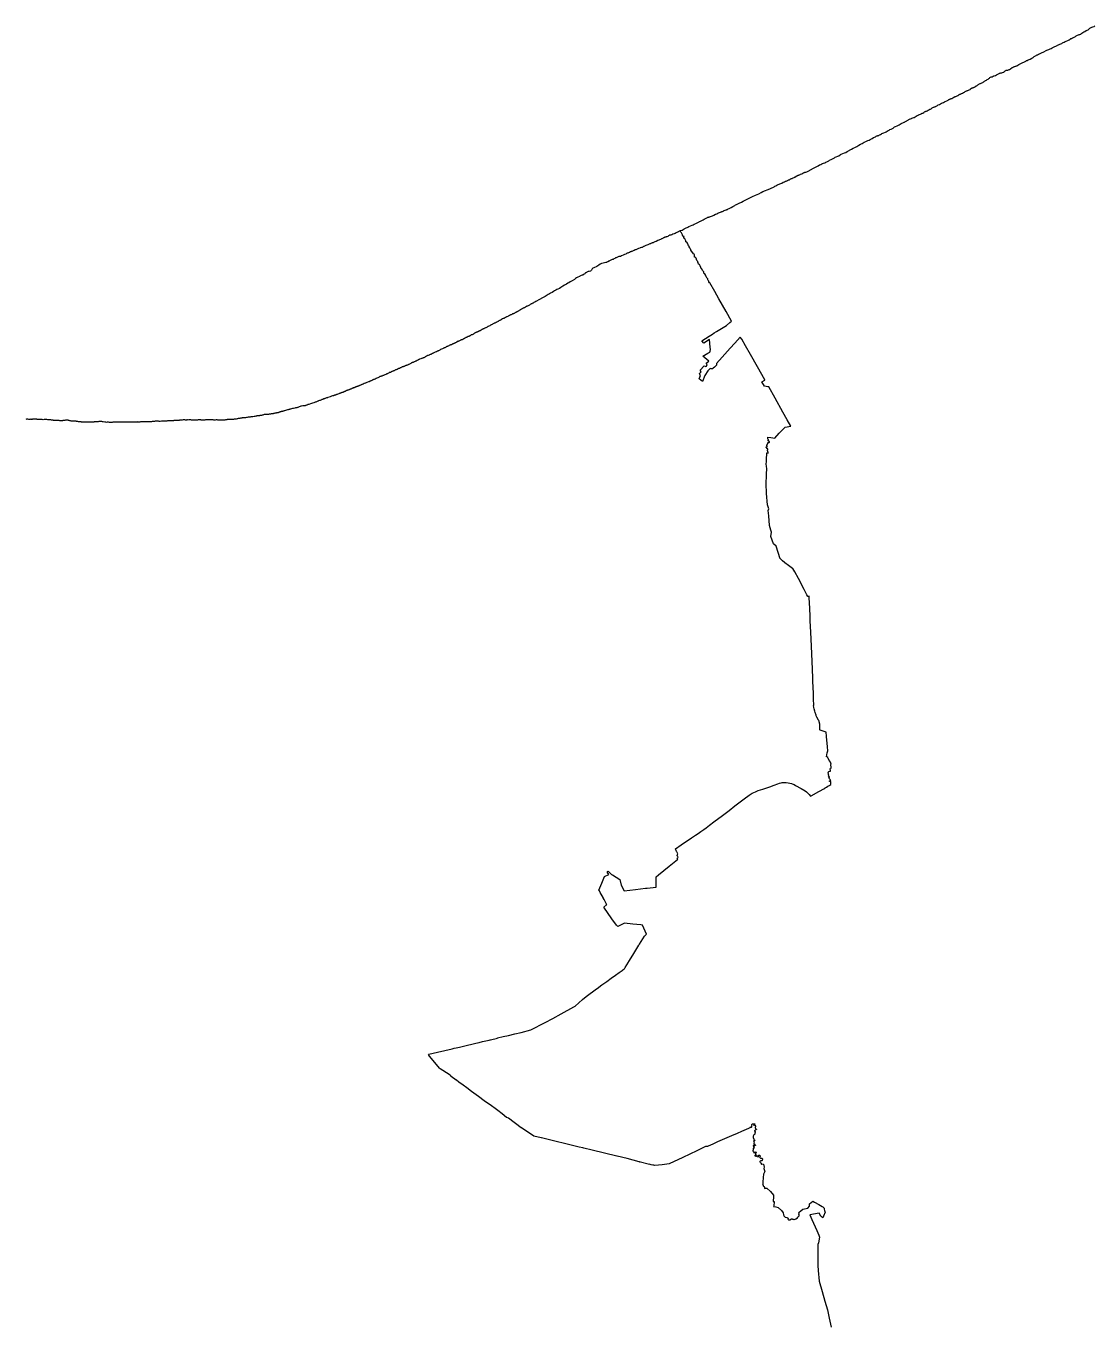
# Model space of a CAD drawing. Extents: x 293476 to 779698, y 145469 to 460400.
# Drawn here: x 371947 to 405265, y 357929 to 398360 of the extents above; entities that cross this region are included whole.
import ezdxf

# ---------------------------------------------------------------- set-up
doc = ezdxf.new("R2010")
doc.units = 0
doc.layers.add('Level 25', color=7, linetype='Continuous')
doc.layers.add('Level 31', color=7, linetype='Continuous')

msp = doc.modelspace()

# ---------------------------------------------------------------- linework, layer by layer
at = {"layer": 'Level 25'}
for points in [[(394550, 388109), (394393, 388382), (394273, 388593), (394221, 388651), (394059, 388468), (393917, 388309), (393833, 388210), (393665, 388030), (393488, 387826), (393484, 387777), (393429, 387718), (393386, 387685), (393358, 387664), (393321, 387661), (393288, 387676), (393217, 387603), (393127, 387451), (393052, 387272), (392948, 387349), (392987, 387455), (392963, 387490), (392958, 387519), (393009, 387566), (392976, 387627), (393106, 387754), (393150, 387741), (393174, 387751), (393192, 387797), (393170, 387841), (393247, 387900), (393181, 387954), (393056, 388057), (393212, 388157), (393284, 388183), (393291, 388217), (393295, 388265), (393290, 388335), (393271, 388583), (393097, 388466), (393030, 388535), (393257, 388681), (393361, 388747), (393414, 388782), (393491, 388833), (393795, 389020), (393904, 389104), (393958, 389147), (393785, 389455), (393562, 389848), (393431, 390077), (393281, 390341), (393269, 390348), (393249, 390380), (393245, 390401), (393226, 390421), (393218, 390442), (393219, 390466), (393209, 390483), (393200, 390483), (393190, 390497), (393175, 390519), (393173, 390523), (393162, 390548), (393158, 390552), (393154, 390576), (393123, 390626), (393109, 390628), (393091, 390652), (393089, 390694), (393053, 390728), (393032, 390778), (393012, 390792), (392995, 390820), (392983, 390874), (392964, 390883), (392961, 390915), (392945, 390916), (392919, 390936), (392928, 390957), (392909, 390985), (392903, 391013), (392871, 391041), (392853, 391117), (392837, 391139), (392820, 391149), (392801, 391143), (392798, 391215), (392788, 391244), (392773, 391246), (392690, 391361), (392691, 391385), (392668, 391405), (392653, 391440), (392632, 391474), (392634, 391490), (392621, 391490), (392616, 391505), (392601, 391529), (392583, 391587), (392558, 391610), (392533, 391625), (392532, 391656), (392495, 391723), (392471, 391742), (392466, 391756), (392477, 391788), (392455, 391793), (392439, 391806), (392427, 391837), (392424, 391842), (392391, 391905), (392379, 391928), (392363, 391948), (392349, 391965)], [(384499, 366278), (384505, 366280), (384512, 366281), (384650, 366313), (384788, 366345), (385018, 366399), (385247, 366453), (385307, 366468), (385368, 366483), (385418, 366493), (385467, 366503), (385595, 366534), (385723, 366565), (385851, 366596), (385978, 366627), (386085, 366653), (386192, 366679), (386296, 366703), (386399, 366727), (386401, 366722), (386432, 366732), (386440, 366735), (386661, 366787), (386660, 366793), (386830, 366833), (387000, 366872), (387004, 366873), (387199, 366918), (387393, 366963), (387700, 367040), (388141, 367276), (388383, 367403), (388640, 367549), (389037, 367761), (389076, 367780), (389310, 367990), (389417, 368085), (389747, 368324), (389763, 368336), (389915, 368446), (390067, 368555), (390202, 368653), (390338, 368751), (390339, 368753), (390340, 368754), (390456, 368837), (390572, 368921), (390573, 368921), (390574, 368922), (390594, 368937), (390614, 368951), (390627, 368970), (390639, 368989), (390641, 368991), (390642, 368993), (390693, 369076), (390743, 369159), (390745, 369161), (390746, 369163), (390749, 369169), (390753, 369175), (390754, 369177), (390756, 369179), (390878, 369379), (391001, 369578), (391033, 369630), (391064, 369681), (391067, 369685), (391069, 369689), (391080, 369705), (391090, 369722), (391138, 369799), (391242, 369966), (391273, 370001), (391299, 370031), (391176, 370313), (391128, 370320), (390878, 370341), (390620, 370368), (390414, 370268), (390368, 370313), (390225, 370512), (389968, 370870), (390062, 370955), (390061, 370958), (390055, 370969), (389983, 371113), (389982, 371115), (389950, 371167), (389949, 371170), (389863, 371326), (389835, 371378), (389831, 371385), (389825, 371392), (389819, 371400), (389906, 371616), (389992, 371832), (390124, 371889), (390072, 371965), (390084, 371977), (390092, 371985), (390105, 371998), (390217, 371892), (390244, 371883), (390469, 371738), (390510, 371556), (390607, 371383), (390956, 371427), (390956, 371423), (391271, 371460), (391302, 371463), (391322, 371466), (391603, 371500), (391603, 371505), (391601, 371713), (391601, 371724), (391601, 371814), (391681, 371877), (392008, 372147), (392224, 372320), (392278, 372369), (392267, 372381), (392258, 372391), (392260, 372392), (392272, 372410), (392278, 372419), (392288, 372428), (392289, 372435), (392286, 372445), (392271, 372460), (392263, 372469), (392261, 372473), (392261, 372481), (392265, 372490), (392270, 372504), (392272, 372510), (392284, 372531), (392281, 372537), (392249, 372595), (392244, 372605), (392205, 372694), (392390, 372817), (392707, 373034), (392830, 373117), (392914, 373174), (392955, 373202), (392997, 373230), (393092, 373296), (393165, 373347), (393272, 373424), (393409, 373529), (393675, 373732), (393881, 373887), (394064, 374028), (394397, 374284), (394463, 374332), (394507, 374364), (394596, 374423), (394647, 374448), (394701, 374472), (394792, 374507), (394928, 374554), (395148, 374629), (395285, 374675), (395402, 374717), (395455, 374734), (395508, 374749), (395538, 374755), (395560, 374758), (395616, 374761), (395661, 374759), (395727, 374753), (395776, 374742), (395828, 374726), (395902, 374695), (395905, 374694), (395953, 374671), (396125, 374571), (396258, 374495), (396298, 374466), (396336, 374431), (396376, 374388), (396415, 374335), (396416, 374334), (396438, 374340), (396683, 374475), (396723, 374497), (396722, 374500), (396815, 374555), (396831, 374567), (396834, 374563), (396867, 374584), (396875, 374589), (396915, 374612), (396964, 374641), (397012, 374671), (397016, 374673), (397021, 374676), (397052, 374699), (397055, 374772), (397055, 374789), (397053, 374789), (397040, 374782), (397034, 374796), (397024, 374790), (397016, 374796), (397014, 374813), (397037, 374816), (397046, 374807), (397055, 374814), (397046, 374833), (397035, 374856), (397014, 374870), (396993, 374893), (397009, 374922), (397008, 374937), (396986, 374946), (396979, 374961), (396987, 374988), (396979, 375003), (396984, 375031), (396967, 375050), (396968, 375072), (396984, 375079), (396976, 375096), (396991, 375106), (397024, 375112), (397040, 375110), (397039, 375149), (397032, 375167), (397036, 375182), (397045, 375211), (397056, 375203), (397062, 375212), (397066, 375229), (397059, 375241), (397067, 375251), (397051, 375305), (397055, 375322), (397067, 375337), (397038, 375393), (397012, 375437), (397004, 375441), (396999, 375448), (397002, 375455), (397002, 375461), (396963, 375534), (396962, 375537), (396933, 375558), (396917, 375556), (396938, 375689), (396955, 375752), (396951, 375872), (396917, 376192), (396917, 376206), (396904, 376330), (396718, 376388), (396709, 376401), (396710, 376415), (396715, 376466), (396713, 376564), (396714, 376577), (396713, 376586), (396713, 376589), (396705, 376604), (396700, 376623), (396679, 376691), (396674, 376702), (396616, 376801), (396597, 376837), (396592, 376856), (396561, 376947), (396552, 376989), (396535, 377054), (396525, 377101), (396515, 377159), (396522, 377161), (396518, 377373), (396515, 377484), (396511, 377546), (396493, 377915), (396492, 378010), (396481, 378293), (396481, 378297), (396449, 379013), (396432, 379446), (396413, 379802), (396408, 379955), (396388, 380390), (396381, 380502), (396377, 380562), (396376, 380568), (396359, 380564), (396341, 380560), (396338, 380566), (396309, 380619), (396222, 380779), (396041, 381120), (395931, 381328), (395868, 381431), (395865, 381440), (395855, 381438), (395736, 381526), (395618, 381615), (395613, 381618), (395550, 381676), (395486, 381734), (395477, 381735), (395353, 382129), (395266, 382203), (395180, 382429), (395199, 382567), (395185, 382627), (395139, 382777), (395124, 383078), (395102, 383244), (395118, 383300), (395076, 383417), (395052, 383776), (395032, 384086), (395041, 384175), (395047, 384249), (395050, 384349), (395047, 384391), (395053, 384548), (395043, 384627), (395036, 384690), (395045, 384768), (395052, 384822), (395057, 385044), (395097, 385035), (395103, 385048), (395096, 385049), (395088, 385067), (395093, 385076), (395096, 385084), (395089, 385088), (395082, 385121), (395078, 385128), (395081, 385132), (395088, 385144), (395087, 385147), (395084, 385150), (395087, 385151), (395092, 385151), (395091, 385156), (395086, 385163), (395078, 385166), (395072, 385167), (395071, 385175), (395065, 385187), (395061, 385192), (395052, 385189), (395046, 385189), (395041, 385192), (395048, 385197), (395053, 385200), (395059, 385198), (395061, 385206), (395060, 385210), (395047, 385213), (395045, 385201), (395042, 385201), (395038, 385207), (395033, 385212), (395031, 385221), (395042, 385233), (395054, 385227), (395058, 385231), (395061, 385235), (395063, 385243), (395064, 385248), (395065, 385255), (395063, 385258), (395059, 385259), (395056, 385262), (395053, 385267), (395053, 385286), (395062, 385295), (395075, 385301), (395081, 385306), (395081, 385309), (395080, 385316), (395081, 385323), (395086, 385328), (395092, 385331), (395093, 385335), (395089, 385345), (395093, 385355), (395103, 385364), (395117, 385366), (395132, 385370), (395138, 385376), (395141, 385384), (395137, 385396), (395124, 385406), (395109, 385412), (395099, 385420), (395098, 385428), (395104, 385434), (395111, 385442), (395109, 385453), (395097, 385462), (395085, 385469), (395082, 385474), (395085, 385485), (395090, 385503), (395089, 385536), (395093, 385536), (395185, 385524), (395309, 385496), (395447, 385656), (395626, 385849), (395808, 385874), (395696, 386072), (395559, 386317), (395313, 386748), (395118, 387104), (395087, 387107), (394982, 387123), (394906, 387255), (394999, 387307), (394998, 387308), (394991, 387321), (394765, 387727), (394550, 388109)], [(394542, 364015), (394536, 364004), (394530, 363993), (394490, 363963), (394264, 363874), (394136, 363809), (393955, 363736), (393958, 363734), (393516, 363552), (393369, 363482), (393223, 363412), (393210, 363410), (393198, 363409), (393141, 363401), (392874, 363272), (392433, 363060), (392016, 362860), (391790, 362836), (391564, 362812), (391534, 362819), (391504, 362826), (391451, 362838), (391398, 362850), (391395, 362848), (391080, 362929), (391081, 362931), (391078, 362932), (390696, 363028), (390387, 363107), (390374, 363105), (389609, 363292), (389353, 363353), (389314, 363361), (389202, 363384), (388025, 363677), (388016, 363680), (387790, 363731), (387401, 363990), (387397, 363993), (387004, 364286), (387001, 364289), (386947, 364312), (386942, 364315), (386803, 364420), (386663, 364526), (386580, 364587), (386466, 364671), (386245, 364834), (386064, 364968), (385919, 365074), (385849, 365126), (385697, 365237), (385589, 365317), (385453, 365417), (385374, 365475), (385370, 365481), (385364, 365478), (385363, 365479), (385212, 365594), (385205, 365601), (385199, 365608), (385144, 365652), (384868, 365827), (384854, 365829), (384842, 365853), (384810, 365900), (384539, 366226), (384499, 366278)], [(394542, 364015), (394561, 364011), (394580, 364011), (394586, 364021), (394585, 364039), (394583, 364053), (394586, 364064), (394585, 364088), (394599, 364101), (394611, 364109), (394627, 364109), (394656, 364113), (394673, 364113), (394678, 364108), (394678, 364105), (394675, 364101), (394662, 364097), (394653, 364095), (394647, 364091), (394645, 364085), (394646, 364078), (394647, 364075), (394651, 364070), (394655, 364068), (394659, 364070), (394663, 364072), (394669, 364080), (394675, 364083), (394682, 364082), (394685, 364079), (394684, 364074), (394690, 364068), (394691, 364063), (394693, 364059), (394698, 364057), (394701, 364054), (394703, 364050), (394703, 364044), (394703, 364031), (394702, 364022), (394695, 364008), (394694, 363992), (394706, 363966), (394730, 363948), (394734, 363941), (394729, 363934), (394712, 363926), (394700, 363915), (394682, 363909), (394669, 363899), (394672, 363881), (394695, 363872), (394697, 363868), (394697, 363844), (394696, 363841), (394678, 363829), (394678, 363790), (394676, 363785), (394652, 363767), (394635, 363730), (394631, 363685), (394652, 363638), (394673, 363613), (394679, 363588), (394677, 363583), (394672, 363582), (394652, 363588), (394648, 363587), (394643, 363575), (394657, 363548), (394653, 363508), (394648, 363490), (394650, 363486), (394671, 363484), (394675, 363481), (394674, 363462), (394675, 363459), (394679, 363459), (394687, 363461), (394695, 363464), (394696, 363464), (394698, 363463), (394699, 363449), (394700, 363434), (394699, 363434), (394699, 363433), (394691, 363434), (394684, 363435), (394668, 363436), (394651, 363445), (394647, 363445), (394632, 363440), (394626, 363431), (394636, 363412), (394661, 363408), (394664, 363406), (394664, 363402), (394655, 363380), (394654, 363375), (394663, 363362), (394664, 363358), (394656, 363350), (394651, 363350), (394640, 363352), (394636, 363351), (394634, 363345), (394628, 363298), (394621, 363277), (394621, 363272), (394624, 363266), (394644, 363241), (394648, 363222), (394655, 363213), (394659, 363211), (394664, 363212), (394684, 363233), (394709, 363237), (394714, 363236), (394718, 363232), (394721, 363224), (394720, 363220), (394700, 363212), (394693, 363198), (394693, 363193), (394718, 363165), (394722, 363157), (394716, 363148), (394689, 363131), (394684, 363125), (394687, 363118), (394700, 363103), (394707, 363102), (394714, 363112), (394719, 363115), (394721, 363114), (394730, 363101), (394738, 363100), (394744, 363103), (394743, 363118), (394745, 363122), (394751, 363122), (394779, 363085), (394787, 363082), (394800, 363097), (394802, 363123), (394809, 363138), (394839, 363140), (394854, 363110), (394845, 363094), (394829, 363076), (394828, 363072), (394831, 363068), (394842, 363061), (394862, 363044), (394900, 363044), (394916, 363029), (394919, 363023), (394907, 362966), (394900, 362962), (394873, 362956), (394850, 362949), (394839, 362941), (394840, 362926), (394860, 362906), (394867, 362883), (394889, 362857), (394900, 362856), (394901, 362870), (394949, 362855), (394979, 362762), (394965, 362716), (394996, 362625), (394958, 362547), (394947, 362435), (394934, 362296), (394929, 362222), (394925, 362218), (394942, 362197), (394948, 362190), (394948, 362181), (394957, 362171), (394969, 362159), (394974, 362149), (394984, 362140), (394989, 362131), (394987, 362117), (394986, 362101), (394994, 362100), (395019, 362105), (395053, 362111), (395175, 361999), (395262, 361888), (395266, 361843), (395262, 361842), (395263, 361839), (395250, 361701), (395251, 361692), (395284, 361690), (395284, 361676), (395273, 361554), (395273, 361550), (395270, 361538), (395341, 361520), (395411, 361501), (395515, 361411), (395568, 361339), (395579, 361277), (395579, 361275), (395584, 361253), (395589, 361245), (395630, 361203), (395679, 361186), (395724, 361172), (395721, 361164), (395709, 361143), (395735, 361120), (395753, 361113), (395779, 361119), (395831, 361148), (395847, 361147), (395862, 361143), (395879, 361134), (395897, 361125), (395909, 361129), (395937, 361143), (395964, 361145), (396012, 361178), (396027, 361207), (396055, 361231), (396062, 361257), (396065, 361274), (396060, 361289), (396061, 361311), (396058, 361321), (396060, 361326), (396056, 361329), (396041, 361339), (396069, 361359), (396116, 361397), (396182, 361450), (396236, 361458), (396336, 361480), (396389, 361545), (396392, 361618), (396494, 361702), (396496, 361699), (396543, 361673), (396678, 361600), (396788, 361536), (396799, 361528), (396846, 361477), (396847, 361464), (396858, 361400), (396869, 361390), (396878, 361360), (396828, 361229), (396808, 361183), (396755, 361219), (396741, 361233), (396687, 361330), (396401, 361269), (396463, 361128), (396613, 360782), (396677, 360635), (396700, 360581), (396664, 360405), (396651, 360345), (396648, 360250), (396651, 359886), (396645, 359866), (396653, 359695), (396661, 359539), (396687, 359210), (396781, 358884), (396871, 358582), (396953, 358315), (397005, 358056), (397062, 357769)]]:
    msp.add_lwpolyline(points, dxfattribs=at)
at = {"layer": 'Level 31'}
for points in [[(392349, 391965), (392379, 391978), (392416, 391994), (392481, 392026), (392520, 392047), (392595, 392085), (392622, 392099), (392677, 392122), (392725, 392144), (392757, 392159), (392793, 392174), (392840, 392195), (392867, 392209), (392887, 392216), (392922, 392237), (392942, 392249), (392961, 392260), (392987, 392271), (393009, 392283), (393070, 392312), (393107, 392333), (393161, 392363), (393162, 392364), (393183, 392376), (393203, 392386), (393220, 392398), (393247, 392398), (393262, 392400), (393281, 392405), (393305, 392414), (393333, 392426), (393362, 392439), (393409, 392459), (393458, 392484), (393496, 392502), (393526, 392520), (393552, 392531), (393583, 392543), (393608, 392552), (393628, 392558), (393631, 392557), (393641, 392562), (393652, 392568), (393663, 392571), (393675, 392573), (393691, 392579), (393705, 392590), (393714, 392595), (393730, 392601), (393758, 392611), (393785, 392622), (393798, 392628), (393807, 392630), (393826, 392637), (393839, 392643), (393854, 392652), (393887, 392669), (393940, 392697), (393995, 392728), (394015, 392739), (394056, 392763), (394083, 392776), (394113, 392790), (394134, 392799), (394174, 392819), (394216, 392841), (394243, 392855), (394262, 392867), (394323, 392898), (394405, 392935), (394522, 392994), (394606, 393035), (394699, 393076), (394810, 393126), (394882, 393167), (394932, 393193), (395012, 393226), (395072, 393250), (395150, 393283), (395196, 393304), (395214, 393311), (395240, 393324), (395287, 393343), (395311, 393357), (395338, 393375), (395373, 393396), (395415, 393414), (395437, 393423), (395459, 393432), (395524, 393460), (395571, 393483), (395611, 393501), (395641, 393515), (395659, 393522), (395676, 393526), (395698, 393538), (395736, 393554), (395763, 393563), (395789, 393579), (395805, 393592), (395815, 393598), (395828, 393601), (395843, 393603), (395856, 393607), (395882, 393618), (395906, 393628), (395924, 393639), (395933, 393645), (395977, 393670), (395984, 393676), (395990, 393683), (395996, 393685), (396002, 393687), (396009, 393691), (396020, 393697), (396031, 393700), (396044, 393701), (396054, 393704), (396068, 393710), (396080, 393717), (396095, 393723), (396111, 393731), (396148, 393751), (396179, 393765), (396204, 393777), (396223, 393790), (396229, 393792), (396239, 393794), (396244, 393794), (396256, 393793), (396274, 393799), (396309, 393813), (396326, 393821), (396342, 393826), (396363, 393837), (396389, 393852), (396402, 393861), (396421, 393869), (396443, 393880), (396462, 393893), (396475, 393902), (396494, 393912), (396537, 393933), (396575, 393958), (396598, 393968), (396660, 394000), (396702, 394022), (396739, 394040), (396774, 394060), (396797, 394067), (396828, 394075), (396866, 394091), (396900, 394107), (396945, 394134), (396987, 394154), (397017, 394171), (397063, 394191), (397107, 394212), (397142, 394234), (397169, 394250), (397192, 394261), (397225, 394275), (397275, 394296), (397299, 394310), (397340, 394336), (397355, 394348), (397380, 394359), (397432, 394380), (397479, 394397), (397520, 394416), (397566, 394445), (397693, 394518), (397753, 394550), (397798, 394570), (397861, 394600), (397922, 394637), (397982, 394669), (398033, 394688), (398097, 394731), (398145, 394756), (398204, 394781), (398250, 394795), (398285, 394815), (398298, 394829), (398338, 394850), (398388, 394879), (398411, 394892), (398446, 394903), (398468, 394916), (398489, 394929), (398505, 394936), (398511, 394937), (398526, 394939), (398542, 394944), (398554, 394947), (398565, 394953), (398574, 394960), (398599, 394974), (398631, 394993), (398649, 395003), (398707, 395029), (398754, 395046), (398783, 395057), (398845, 395098), (398871, 395113), (398896, 395124), (398936, 395143), (398994, 395174), (399044, 395211), (399072, 395225), (399124, 395245), (399182, 395272), (399218, 395300), (399244, 395318), (399266, 395331), (399300, 395341), (399336, 395359), (399347, 395363), (399364, 395369), (399387, 395381), (399402, 395391), (399421, 395404), (399437, 395414), (399456, 395425), (399473, 395434), (399485, 395439), (399504, 395449), (399525, 395459), (399542, 395467), (399565, 395473), (399583, 395480), (399612, 395489), (399640, 395499), (399659, 395507), (399680, 395519), (399697, 395529), (399710, 395538), (399718, 395543), (399730, 395549), (399741, 395556), (399749, 395561), (399759, 395567), (399778, 395577), (399790, 395586), (399802, 395591), (399821, 395597), (399849, 395608), (399868, 395615), (399875, 395620), (399884, 395626), (399893, 395630), (399904, 395634), (399921, 395643), (399955, 395661), (399980, 395676), (399999, 395687), (400010, 395695), (400020, 395700), (400034, 395704), (400060, 395715), (400088, 395731), (400111, 395743), (400140, 395759), (400158, 395768), (400181, 395778), (400197, 395789), (400216, 395801), (400232, 395812), (400254, 395822), (400267, 395826), (400286, 395831), (400304, 395839), (400305, 395839), (400321, 395848), (400335, 395857), (400358, 395870), (400380, 395882), (400405, 395895), (400441, 395914), (400477, 395934), (400510, 395950), (400536, 395962), (400564, 395975), (400594, 395988), (400620, 396001), (400674, 396027), (400713, 396049), (400731, 396060), (400747, 396070), (400762, 396078), (400778, 396085), (400797, 396089), (400810, 396093), (400832, 396101), (400863, 396116), (400894, 396134), (400910, 396144), (400922, 396152), (400933, 396157), (400951, 396162), (400974, 396174), (400995, 396184), (401013, 396191), (401042, 396208), (401060, 396219), (401080, 396231), (401093, 396236), (401112, 396241), (401126, 396247), (401137, 396252), (401161, 396262), (401190, 396280), (401218, 396298), (401233, 396308), (401247, 396317), (401268, 396327), (401284, 396334), (401302, 396340), (401320, 396345), (401347, 396355), (401370, 396367), (401397, 396381), (401407, 396388), (401415, 396396), (401427, 396405), (401440, 396416), (401450, 396422), (401461, 396426), (401468, 396426), (401478, 396428), (401494, 396434), (401503, 396439), (401513, 396443), (401524, 396448), (401537, 396454), (401546, 396459), (401555, 396464), (401569, 396471), (401580, 396478), (401590, 396487), (401596, 396490), (401606, 396495), (401616, 396500), (401633, 396511), (401643, 396519), (401660, 396530), (401672, 396538), (401693, 396550), (401711, 396560), (401724, 396566), (401762, 396583), (401792, 396597), (401812, 396611), (401826, 396620), (401848, 396634), (401864, 396647), (401881, 396658), (401909, 396672), (401934, 396685), (401957, 396702), (401972, 396709), (401980, 396716), (402001, 396735), (402016, 396746), (402038, 396761), (402053, 396767), (402068, 396772), (402088, 396777), (402117, 396792), (402140, 396799), (402152, 396801), (402190, 396816), (402226, 396832), (402258, 396851), (402282, 396862), (402304, 396879), (402316, 396886), (402333, 396891), (402351, 396895), (402358, 396895), (402369, 396894), (402384, 396896), (402412, 396904), (402436, 396915), (402437, 396915), (402450, 396922), (402468, 396934), (402482, 396945), (402492, 396954), (402507, 396965), (402523, 396977), (402537, 396983), (402550, 396985), (402561, 396984), (402573, 396985), (402597, 396991), (402621, 396999), (402625, 397002), (402659, 397024), (402714, 397064), (402736, 397078), (402757, 397087), (402773, 397093), (402796, 397097), (402817, 397102), (402828, 397104), (402848, 397115), (402863, 397118), (402876, 397124), (402889, 397132), (402916, 397152), (402927, 397157), (402933, 397162), (402941, 397166), (402958, 397178), (402979, 397192), (402996, 397199), (403017, 397206), (403045, 397217), (403074, 397229), (403093, 397239), (403116, 397250), (403134, 397260), (403145, 397270), (403154, 397277), (403161, 397281), (403166, 397283), (403169, 397283), (403178, 397285), (403204, 397299), (403220, 397306), (403244, 397312), (403269, 397323), (403322, 397349), (403342, 397362), (403360, 397375), (403388, 397398), (403397, 397406), (403437, 397423), (403459, 397436), (403472, 397444), (403494, 397454), (403508, 397462), (403526, 397474), (403544, 397483), (403581, 397500), (403606, 397512), (403646, 397531), (403676, 397544), (403701, 397556), (403767, 397591), (403792, 397603), (403823, 397617), (403858, 397629), (403877, 397635), (403897, 397645), (403923, 397660), (403962, 397681), (403995, 397698), (404016, 397707), (404040, 397717), (404075, 397733), (404110, 397751), (404128, 397757), (404157, 397772), (404179, 397784), (404200, 397793), (404227, 397805), (404255, 397816), (404282, 397832), (404303, 397844), (404329, 397857), (404367, 397873), (404389, 397882), (404446, 397906), (404484, 397926), (404520, 397950), (404539, 397963), (404558, 397971), (404591, 397984), (404624, 397997), (404648, 398006), (404680, 398026), (404709, 398048), (404727, 398058), (404745, 398070), (404774, 398083), (404799, 398092), (404821, 398096), (404839, 398105), (404848, 398108), (404859, 398113), (404884, 398132), (404912, 398154), (404940, 398171), (404974, 398188), (405023, 398213), (405077, 398239), (405090, 398249), (405103, 398260), (405130, 398285), (405154, 398301), (405197, 398322), (405230, 398334), (405263, 398347), (405287, 398360)], [(392349, 391965), (392335, 391959), (392300, 391941), (392266, 391925), (392226, 391906), (392197, 391888), (392170, 391877), (392124, 391861), (392090, 391847), (392080, 391841), (392067, 391836), (392058, 391836), (392053, 391837), (392048, 391837), (392037, 391834), (392025, 391829), (392010, 391820), (391995, 391809), (391983, 391802), (391968, 391796), (391939, 391786), (391922, 391780), (391911, 391774), (391899, 391771), (391878, 391767), (391868, 391765), (391857, 391759), (391848, 391754), (391835, 391748), (391820, 391740), (391798, 391726), (391782, 391720), (391771, 391716), (391757, 391707), (391739, 391700), (391712, 391687), (391688, 391677), (391660, 391664), (391602, 391637), (391563, 391621), (391541, 391614), (391526, 391608), (391511, 391599), (391493, 391592), (391478, 391589), (391471, 391588), (391456, 391582), (391441, 391576), (391424, 391567), (391407, 391558), (391385, 391549), (391370, 391544), (391343, 391531), (391287, 391506), (391246, 391489), (391224, 391481), (391208, 391477), (391195, 391471), (391177, 391460), (391165, 391453), (391143, 391444), (391109, 391434), (391094, 391428), (391056, 391412), (391012, 391394), (390975, 391380), (390946, 391371), (390917, 391359), (390888, 391347), (390868, 391338), (390847, 391328), (390825, 391321), (390812, 391317), (390800, 391310), (390777, 391296), (390760, 391288), (390741, 391281), (390724, 391272), (390704, 391267), (390684, 391259), (390657, 391245), (390613, 391225), (390573, 391209), (390524, 391189), (390491, 391171), (390481, 391167), (390468, 391166), (390451, 391168), (390440, 391166), (390422, 391159), (390402, 391151), (390378, 391141), (390356, 391131), (390333, 391121), (390315, 391109), (390286, 391093), (390260, 391078), (390238, 391069), (390216, 391061), (390196, 391052), (390154, 391028), (390141, 391023), (390128, 391022), (390122, 391020), (390113, 391010), (390105, 391004), (390084, 390997), (390071, 390988), (390057, 390982), (390040, 390979), (389998, 390973), (389952, 390961), (389900, 390944), (389863, 390926), (389818, 390901), (389786, 390881), (389756, 390859), (389657, 390813), (389627, 390805), (389605, 390787), (389584, 390742), (389561, 390705), (389518, 390704), (389506, 390703), (389492, 390700), (389481, 390696), (389461, 390686), (389444, 390678), (389433, 390672), (389415, 390661), (389405, 390654), (389393, 390643), (389378, 390630), (389362, 390615), (389329, 390591), (389316, 390585), (389297, 390581), (389269, 390571), (389245, 390562), (389224, 390552), (389209, 390544), (389157, 390519), (389119, 390497), (389089, 390477), (389057, 390455), (388986, 390411), (388964, 390400), (388943, 390390), (388922, 390379), (388880, 390351), (388852, 390334), (388808, 390306), (388749, 390273), (388699, 390241), (388668, 390225), (388646, 390213), (388633, 390202), (388585, 390171), (388536, 390146), (388509, 390134), (388473, 390119), (388439, 390101), (388406, 390077), (388363, 390049), (388310, 390023), (388280, 390004), (388237, 389984), (388140, 389923), (388060, 389878), (387970, 389829), (387854, 389761), (387817, 389741), (387794, 389729), (387768, 389714), (387754, 389707), (387738, 389700), (387722, 389693), (387710, 389688), (387700, 389681), (387676, 389666), (387654, 389654), (387629, 389641), (387615, 389633), (387594, 389623), (387575, 389614), (387556, 389603), (387526, 389589), (387513, 389581), (387504, 389576), (387494, 389569), (387480, 389563), (387459, 389554), (387448, 389550), (387435, 389544), (387428, 389538), (387423, 389535), (387419, 389530), (387412, 389526), (387404, 389522), (387386, 389512), (387372, 389505), (387361, 389501), (387353, 389496), (387336, 389484), (387320, 389473), (387310, 389465), (387299, 389460), (387277, 389448), (387267, 389442), (387256, 389438), (387247, 389434), (387238, 389428), (387231, 389424), (387221, 389416), (387203, 389407), (387189, 389400), (387179, 389393), (387168, 389389), (387153, 389381), (387144, 389377), (387137, 389376), (387131, 389375), (387128, 389374), (387124, 389372), (387115, 389365), (387100, 389357), (387087, 389351), (387079, 389348), (387072, 389348), (387065, 389347), (387060, 389346), (387049, 389341), (387040, 389337), (387030, 389330), (387012, 389319), (386992, 389308), (386977, 389301), (386952, 389290), (386941, 389285), (386933, 389280), (386925, 389274), (386918, 389271), (386907, 389262), (386887, 389253), (386873, 389248), (386866, 389246), (386855, 389237), (386837, 389231), (386816, 389219), (386782, 389202), (386771, 389196), (386764, 389192), (386754, 389186), (386733, 389175), (386721, 389167), (386703, 389157), (386692, 389148), (386681, 389142), (386665, 389137), (386652, 389131), (386629, 389120), (386611, 389113), (386600, 389108), (386589, 389102), (386573, 389093), (386556, 389085), (386541, 389077), (386521, 389067), (386505, 389057), (386485, 389043), (386473, 389037), (386463, 389032), (386439, 389023), (386413, 389009), (386386, 388996), (386366, 388986), (386355, 388979), (386341, 388969), (386332, 388963), (386318, 388956), (386296, 388946), (386277, 388938), (386259, 388930), (386238, 388917), (386226, 388912), (386211, 388909), (386202, 388905), (386190, 388899), (386176, 388890), (386168, 388886), (386162, 388883), (386151, 388874), (386139, 388865), (386129, 388860), (386113, 388853), (386099, 388847), (386090, 388845), (386084, 388842), (386076, 388837), (386067, 388833), (386056, 388827), (386040, 388818), (386031, 388813), (386022, 388810), (386010, 388806), (386004, 388804), (385996, 388799), (385988, 388796), (385982, 388792), (385977, 388789), (385969, 388786), (385961, 388782), (385944, 388773), (385931, 388766), (385921, 388760), (385914, 388756), (385904, 388748), (385893, 388741), (385882, 388735), (385864, 388727), (385848, 388721), (385839, 388719), (385833, 388717), (385827, 388713), (385814, 388705), (385803, 388698), (385796, 388692), (385785, 388684), (385777, 388680), (385764, 388675), (385757, 388674), (385753, 388675), (385749, 388676), (385744, 388675), (385735, 388672), (385731, 388670), (385729, 388668), (385727, 388664), (385721, 388659), (385714, 388656), (385705, 388652), (385699, 388649), (385693, 388644), (385687, 388641), (385677, 388639), (385672, 388637), (385663, 388633), (385654, 388629), (385641, 388624), (385631, 388619), (385622, 388613), (385605, 388604), (385594, 388595), (385573, 388581), (385564, 388577), (385549, 388571), (385535, 388568), (385526, 388567), (385522, 388565), (385514, 388560), (385506, 388553), (385492, 388545), (385473, 388535), (385466, 388533), (385455, 388531), (385446, 388529), (385437, 388526), (385427, 388519), (385418, 388512), (385414, 388510), (385411, 388510), (385405, 388511), (385401, 388511), (385396, 388509), (385383, 388502), (385377, 388496), (385364, 388487), (385345, 388475), (385339, 388472), (385331, 388467), (385324, 388463), (385314, 388459), (385303, 388456), (385295, 388456), (385290, 388453), (385283, 388448), (385275, 388444), (385264, 388440), (385258, 388438), (385252, 388434), (385242, 388429), (385233, 388423), (385223, 388417), (385204, 388411), (385191, 388408), (385179, 388405), (385166, 388399), (385148, 388389), (385134, 388383), (385121, 388375), (385109, 388367), (385092, 388360), (385074, 388355), (385063, 388349), (385054, 388345), (385047, 388341), (385033, 388331), (385018, 388323), (384994, 388314), (384981, 388311), (384973, 388307), (384961, 388299), (384938, 388287), (384907, 388273), (384882, 388263), (384870, 388257), (384857, 388248), (384841, 388239), (384820, 388229), (384810, 388224), (384797, 388219), (384783, 388216), (384750, 388199), (384714, 388182), (384688, 388173), (384674, 388165), (384653, 388150), (384643, 388146), (384630, 388142), (384596, 388123), (384580, 388114), (384557, 388107), (384539, 388100), (384521, 388092), (384494, 388079), (384478, 388077), (384465, 388072), (384457, 388066), (384444, 388058), (384425, 388048), (384411, 388041), (384397, 388033), (384376, 388019), (384358, 388011), (384342, 388007), (384328, 388001), (384317, 387995), (384300, 387991), (384287, 387985), (384268, 387976), (384228, 387962), (384217, 387958), (384203, 387951), (384189, 387946), (384179, 387940), (384168, 387933), (384154, 387925), (384142, 387919), (384131, 387913), (384115, 387907), (384105, 387904), (384096, 387899), (384084, 387893), (384067, 387884), (384056, 387879), (384040, 387870), (384024, 387866), (384014, 387864), (384004, 387860), (383994, 387856), (383983, 387851), (383975, 387847), (383967, 387842), (383960, 387836), (383949, 387829), (383934, 387820), (383914, 387810), (383893, 387800), (383879, 387795), (383865, 387787), (383851, 387779), (383841, 387775), (383830, 387774), (383818, 387770), (383807, 387767), (383801, 387766), (383796, 387763), (383789, 387758), (383774, 387753), (383759, 387745), (383741, 387738), (383724, 387732), (383711, 387728), (383694, 387725), (383683, 387721), (383671, 387716), (383653, 387706), (383636, 387696), (383623, 387691), (383614, 387688), (383606, 387683), (383598, 387679), (383587, 387674), (383573, 387669), (383553, 387660), (383528, 387647), (383500, 387637), (383491, 387635), (383485, 387632), (383479, 387628), (383464, 387619), (383448, 387611), (383434, 387604), (383413, 387598), (383402, 387595), (383389, 387590), (383374, 387584), (383363, 387580), (383354, 387574), (383343, 387567), (383330, 387559), (383314, 387552), (383304, 387550), (383290, 387549), (383285, 387549), (383281, 387549), (383278, 387547), (383275, 387543), (383261, 387532), (383231, 387517), (383220, 387512), (383205, 387506), (383194, 387497), (383185, 387493), (383168, 387486), (383140, 387475), (383104, 387460), (383080, 387451), (383067, 387445), (383052, 387439), (383039, 387435), (383026, 387431), (383015, 387426), (383003, 387423), (382997, 387422), (382990, 387421), (382984, 387418), (382979, 387413), (382970, 387407), (382947, 387395), (382920, 387384), (382889, 387370), (382875, 387364), (382864, 387360), (382855, 387356), (382846, 387349), (382837, 387344), (382827, 387340), (382812, 387335), (382805, 387334), (382801, 387334), (382789, 387329), (382777, 387323), (382765, 387317), (382754, 387312), (382746, 387308), (382732, 387301), (382718, 387293), (382707, 387287), (382696, 387282), (382684, 387278), (382676, 387276), (382670, 387274), (382664, 387270), (382650, 387262), (382638, 387259), (382628, 387255), (382581, 387235), (382556, 387224), (382537, 387218), (382524, 387212), (382491, 387201), (382485, 387199), (382474, 387193), (382465, 387187), (382452, 387182), (382438, 387176), (382429, 387172), (382422, 387170), (382407, 387164), (382394, 387159), (382384, 387155), (382367, 387147), (382354, 387140), (382341, 387134), (382328, 387130), (382319, 387128), (382306, 387123), (382296, 387118), (382286, 387115), (382273, 387109), (382258, 387105), (382251, 387103), (382242, 387098), (382229, 387091), (382217, 387087), (382207, 387083), (382201, 387080), (382194, 387077), (382188, 387074), (382177, 387068), (382171, 387066), (382167, 387065), (382164, 387066), (382159, 387068), (382153, 387067), (382149, 387064), (382137, 387059), (382127, 387054), (382113, 387047), (382100, 387042), (382081, 387034), (382070, 387031), (382061, 387028), (382050, 387024), (382045, 387021), (382036, 387017), (382027, 387012), (382015, 387007), (382000, 387001), (381989, 386997), (381978, 386993), (381966, 386990), (381956, 386988), (381949, 386985), (381942, 386983), (381937, 386980), (381928, 386974), (381912, 386963), (381901, 386958), (381889, 386953), (381881, 386951), (381875, 386950), (381869, 386948), (381863, 386944), (381855, 386939), (381843, 386935), (381829, 386930), (381821, 386928), (381816, 386926), (381809, 386926), (381804, 386924), (381801, 386922), (381793, 386916), (381781, 386910), (381761, 386903), (381751, 386900), (381744, 386900), (381737, 386899), (381731, 386899), (381727, 386897), (381718, 386893), (381705, 386887), (381672, 386873), (381659, 386867), (381645, 386860), (381637, 386858), (381625, 386855), (381611, 386850), (381598, 386845), (381583, 386840), (381573, 386839), (381559, 386833), (381549, 386829), (381538, 386826), (381530, 386826), (381522, 386825), (381515, 386823), (381505, 386818), (381483, 386809), (381432, 386790), (381366, 386767), (381350, 386761), (381334, 386758), (381323, 386755), (381306, 386749), (381286, 386743), (381271, 386734), (381262, 386730), (381259, 386730), (381255, 386730), (381252, 386731), (381243, 386730), (381231, 386726), (381223, 386722), (381218, 386718), (381207, 386712), (381194, 386707), (381182, 386702), (381163, 386694), (381142, 386685), (381126, 386680), (381099, 386673), (381074, 386665), (381058, 386660), (381048, 386656), (381028, 386646), (381007, 386637), (380988, 386628), (380966, 386619), (380923, 386608), (380885, 386595), (380854, 386585), (380820, 386572), (380773, 386555), (380756, 386550), (380743, 386548), (380726, 386542), (380711, 386535), (380700, 386529), (380679, 386522), (380663, 386516), (380657, 386513), (380650, 386510), (380644, 386509), (380639, 386509), (380635, 386511), (380629, 386512), (380621, 386513), (380604, 386511), (380584, 386505), (380542, 386499), (380518, 386494), (380496, 386487), (380466, 386475), (380447, 386468), (380430, 386460), (380418, 386455), (380396, 386450), (380360, 386442), (380333, 386436), (380298, 386429), (380260, 386421), (380231, 386413), (380203, 386407), (380183, 386402), (380165, 386397), (380148, 386391), (380127, 386385), (380102, 386380), (380078, 386373), (380041, 386361), (380001, 386351), (379991, 386348), (379979, 386344), (379961, 386339), (379948, 386337), (379938, 386335), (379930, 386335), (379921, 386333), (379910, 386329), (379903, 386326), (379896, 386323), (379889, 386321), (379883, 386320), (379876, 386319), (379872, 386317), (379865, 386315), (379856, 386312), (379846, 386307), (379836, 386303), (379824, 386299), (379815, 386296), (379803, 386295), (379794, 386295), (379783, 386295), (379774, 386293), (379762, 386289), (379751, 386285), (379733, 386280), (379716, 386277), (379706, 386276), (379687, 386271), (379671, 386268), (379657, 386265), (379639, 386263), (379628, 386262), (379609, 386259), (379592, 386255), (379580, 386253), (379567, 386253), (379558, 386254), (379548, 386253), (379542, 386251), (379530, 386246), (379513, 386243), (379486, 386241), (379477, 386240), (379464, 386242), (379458, 386244), (379450, 386243), (379442, 386242), (379430, 386243), (379420, 386241), (379409, 386239), (379393, 386237), (379378, 386234), (379358, 386229), (379336, 386223), (379320, 386217), (379299, 386211), (379281, 386209), (379265, 386208), (379253, 386206), (379245, 386205), (379232, 386202), (379209, 386197), (379195, 386193), (379184, 386193), (379172, 386194), (379161, 386194), (379151, 386193), (379140, 386190), (379114, 386184), (379090, 386177), (379072, 386175), (379062, 386173), (379028, 386170), (379010, 386167), (378983, 386165), (378963, 386162), (378944, 386159), (378927, 386160), (378874, 386152), (378850, 386147), (378826, 386143), (378801, 386139), (378771, 386133), (378752, 386131), (378732, 386130), (378711, 386131), (378696, 386130), (378684, 386126), (378670, 386123), (378659, 386123), (378642, 386121), (378622, 386117), (378606, 386115), (378594, 386114), (378579, 386114), (378564, 386112), (378549, 386109), (378531, 386104), (378502, 386096), (378481, 386093), (378462, 386090), (378443, 386090), (378418, 386087), (378386, 386086), (378359, 386084), (378345, 386083), (378325, 386081), (378309, 386080), (378288, 386080), (378276, 386080), (378252, 386079), (378233, 386078), (378223, 386078), (378217, 386077), (378208, 386074), (378191, 386071), (378172, 386068), (378156, 386066), (378135, 386065), (378118, 386067), (378096, 386067), (378087, 386066), (378065, 386064), (378045, 386065), (378024, 386065), (378000, 386064), (377979, 386064), (377960, 386064), (377936, 386067), (377916, 386069), (377895, 386070), (377877, 386068), (377850, 386066), (377806, 386066), (377786, 386069), (377772, 386074), (377765, 386074), (377745, 386073), (377735, 386073), (377727, 386072), (377705, 386071), (377680, 386071), (377659, 386073), (377644, 386073), (377633, 386074), (377621, 386072), (377609, 386073), (377599, 386073), (377589, 386070), (377566, 386069), (377550, 386068), (377524, 386065), (377506, 386067), (377482, 386066), (377454, 386065), (377433, 386065), (377409, 386067), (377399, 386070), (377386, 386073), (377375, 386072), (377355, 386072), (377339, 386072), (377322, 386069), (377301, 386066), (377281, 386062), (377256, 386060), (377222, 386059), (377208, 386059), (377196, 386059), (377185, 386061), (377178, 386064), (377169, 386065), (377159, 386063), (377145, 386065), (377127, 386065), (377113, 386065), (377095, 386068), (377089, 386072), (377084, 386073), (377076, 386073), (377064, 386073), (377051, 386071), (377039, 386071), (377032, 386071), (377024, 386069), (377007, 386067), (376987, 386068), (376968, 386068), (376954, 386066), (376941, 386066), (376924, 386067), (376906, 386069), (376895, 386070), (376882, 386070), (376850, 386068), (376817, 386066), (376808, 386065), (376782, 386064), (376757, 386061), (376740, 386059), (376722, 386056), (376694, 386054), (376667, 386052), (376650, 386051), (376640, 386051), (376627, 386049), (376614, 386049), (376592, 386048), (376581, 386049), (376563, 386049), (376548, 386045), (376523, 386042), (376498, 386041), (376486, 386042), (376472, 386043), (376457, 386041), (376435, 386040), (376418, 386039), (376395, 386038), (376377, 386038), (376364, 386037), (376346, 386033), (376334, 386032), (376320, 386029), (376307, 386027), (376295, 386027), (376278, 386027), (376250, 386030), (376232, 386030), (376212, 386031), (376193, 386029), (376172, 386027), (376136, 386025), (376104, 386025), (376085, 386026), (376077, 386027), (376062, 386030), (376046, 386030), (376030, 386031), (376011, 386030), (375994, 386029), (375974, 386026), (375955, 386024), (375930, 386022), (375909, 386020), (375893, 386019), (375883, 386018), (375866, 386014), (375846, 386015), (375826, 386014), (375809, 386013), (375777, 386012), (375745, 386012), (375702, 386009), (375657, 386009), (375613, 386009), (375575, 386008), (375550, 386007), (375525, 386006), (375495, 386005), (375460, 386005), (375437, 386005), (375420, 386006), (375402, 386005), (375388, 386003), (375374, 386002), (375355, 386002), (375340, 386001), (375313, 386001), (375294, 386000), (375267, 386004), (375253, 386005), (375235, 386005), (375213, 386004), (375193, 386002), (375169, 386003), (375146, 386003), (375123, 386002), (375089, 386001), (375072, 386002), (375059, 386004), (375046, 386003), (375031, 386002), (375020, 386001), (375001, 386002), (374982, 386002), (374958, 386002), (374931, 386001), (374911, 386001), (374898, 386002), (374886, 386002), (374869, 386002), (374849, 386003), (374837, 386002), (374827, 386002), (374812, 385999), (374791, 385997), (374746, 385996), (374706, 385996), (374676, 385998), (374654, 385997), (374636, 385994), (374616, 385990), (374595, 385988), (374575, 385990), (374555, 385994), (374521, 385998), (374500, 385998), (374485, 385997), (374458, 385994), (374442, 385995), (374424, 385997), (374407, 385998), (374361, 386007), (374352, 386009), (374331, 386014), (374317, 386017), (374295, 386019), (374278, 386021), (374261, 386020), (374245, 386020), (374229, 386019), (374218, 386018), (374197, 386015), (374172, 386013), (374158, 386012), (374138, 386012), (374114, 386010), (374100, 386009), (374085, 386008), (374074, 386007), (374060, 386005), (374041, 386004), (373998, 386003), (373970, 386002), (373943, 386001), (373932, 386000), (373918, 386000), (373896, 385999), (373879, 386000), (373849, 386001), (373829, 386001), (373817, 386001), (373808, 386001), (373797, 385999), (373778, 385998), (373756, 385996), (373739, 385998), (373731, 385998), (373716, 385999), (373702, 386000), (373693, 386000), (373681, 386003), (373670, 386006), (373657, 386008), (373644, 386009), (373634, 386010), (373620, 386011), (373606, 386013), (373588, 386014), (373567, 386017), (373556, 386019), (373540, 386023), (373527, 386025), (373514, 386027), (373496, 386029), (373478, 386031), (373466, 386032), (373450, 386033), (373429, 386034), (373417, 386036), (373407, 386036), (373394, 386035), (373382, 386034), (373363, 386036), (373342, 386040), (373327, 386043), (373316, 386045), (373297, 386048), (373286, 386050), (373274, 386054), (373261, 386058), (373252, 386061), (373246, 386063), (373233, 386064), (373220, 386065), (373208, 386064), (373190, 386061), (373177, 386060), (373163, 386057), (373150, 386055), (373138, 386054), (373129, 386053), (373123, 386054), (373119, 386054), (373114, 386053), (373106, 386051), (373095, 386048), (373087, 386046), (373083, 386044), (373078, 386042), (373067, 386040), (373053, 386039), (373041, 386040), (373030, 386040), (373017, 386042), (373005, 386045), (372984, 386051), (372972, 386054), (372956, 386055), (372927, 386054), (372892, 386053), (372867, 386055), (372845, 386055), (372829, 386053), (372802, 386056), (372795, 386058), (372780, 386062), (372770, 386065), (372758, 386066), (372742, 386066), (372722, 386068), (372708, 386070), (372696, 386071), (372686, 386072), (372662, 386075), (372626, 386077), (372596, 386078), (372561, 386080), (372533, 386080), (372515, 386079), (372486, 386077), (372452, 386078), (372426, 386081), (372404, 386082), (372386, 386084), (372373, 386082), (372356, 386083), (372345, 386085), (372328, 386084), (372304, 386084), (372295, 386085), (372286, 386089), (372280, 386092), (372273, 386093), (372258, 386093), (372224, 386092), (372214, 386092), (372201, 386090), (372185, 386089), (372153, 386089), (372140, 386088), (372121, 386088), (372111, 386091), (372106, 386092), (372095, 386089), (372083, 386087), (372061, 386085), (372039, 386087), (372008, 386089), (371987, 386089), (371967, 386089), (371941, 386086)]]:
    msp.add_lwpolyline(points, dxfattribs=at)

doc.saveas('drawing.dxf')
